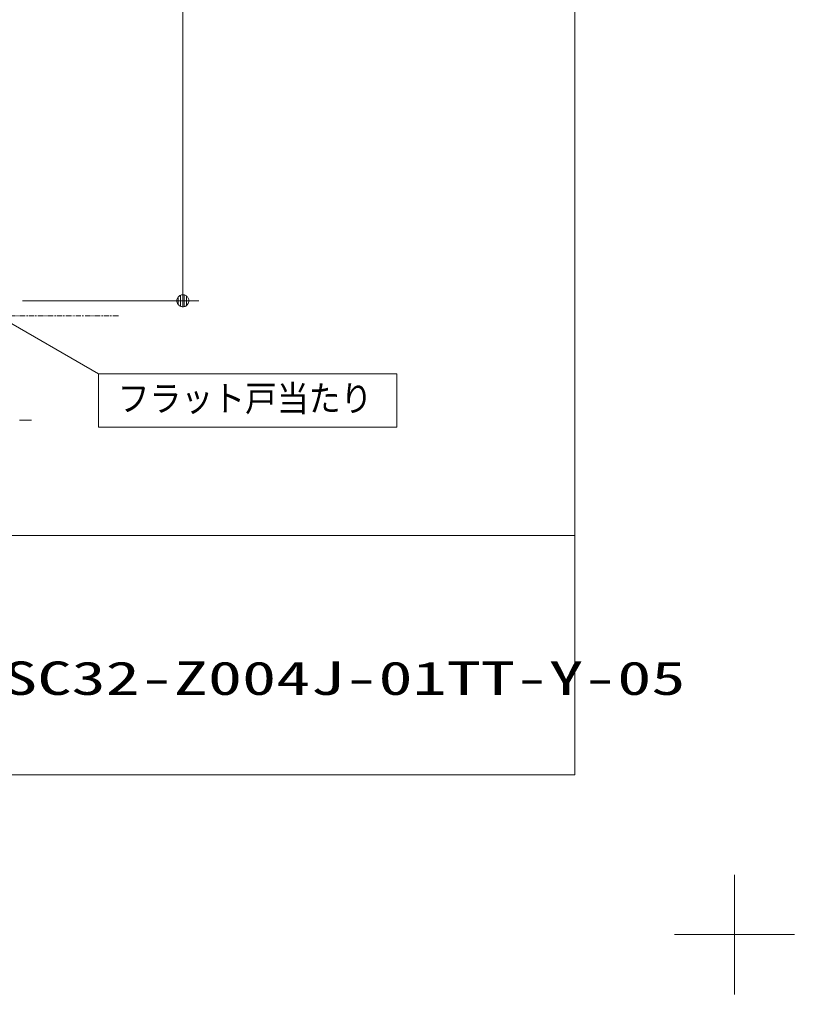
# Model space of a CAD drawing. Units: millimetres, scale not verified. Extents: x -4547 to 4547, y -2284 to 2284.
# Drawn here: x 1138 to 1866, y -2284 to -1368 of the extents above; entities that cross this region are included whole.
import ezdxf
from ezdxf.enums import TextEntityAlignment as Align

# ---------------------------------------------------------------- set-up
doc = ezdxf.new("R2010")
doc.units = ezdxf.units.MM
doc.header["$LTSCALE"] = 20
doc.linetypes.add('DOUBLE_CHAIN1', pattern=[8.8, 5, -1, 0.6, -0.6, 0.6, -1])
for name, color, linetype, lineweight in [('0-0_3一般', 7, 'Continuous', 9), ('0-1_2寸法-2', 7, 'Continuous', 9), ('0-2_0', 7, 'Continuous', 9), ('0-3_2寸法-1', 7, 'Continuous', 9), ('0-4_2寸法-3', 7, 'Continuous', 9), ('0-5_1図面枠', 7, 'Continuous', 9)]:
    doc.layers.add(name, color=color, linetype=linetype, lineweight=lineweight)
doc.styles.add('ＭＳ ゴシック', font='')
doc.styles.get('ＭＳ ゴシック').set_extended_font_data('MS Gothic')

# ---------------------------------------------------------------- blocks, each defined once
blk = doc.blocks.new('グループ-7')
at = {"layer": '0-0_3一般', "linetype": 'DOUBLE_CHAIN1'}
blk.add_line((51432.2, -32920), (32527, -32920), dxfattribs=at)
blk = doc.blocks.new('グループ-15')
at = {"layer": '0-0_3一般'}
blk.add_blockref('グループ-7', (0, 0), dxfattribs=at)
blk = doc.blocks.new('_Dot')
at = {"layer": '0-2_0'}
for p, q in [((-10, 0), (-20, 0)), ((9.78, 2), (-9.78, 2)), ((7.99, 6), (-7.99, 6)), ((9.16, -3.98), (-9.16, -3.98)), ((6, -7.98), (-6, -7.98))]:
    blk.add_line(p, q, dxfattribs=at)
for points in [[(10, 0), (9.92, 1.25), (9.69, 2.49), (9.3, 3.68), (8.76, 4.82), (8.09, 5.88), (7.29, 6.85), (6.37, 7.71), (5.36, 8.44), (4.26, 9.05), (3.09, 9.51), (1.87, 9.82), (0.63, 9.98), (-0.63, 9.98), (-1.87, 9.82), (-3.09, 9.51), (-4.26, 9.05), (-5.36, 8.44), (-6.37, 7.71), (-7.29, 6.85), (-8.09, 5.88), (-8.76, 4.82), (-9.3, 3.68), (-9.69, 2.49), (-9.92, 1.25), (-10, 0), (0, 0)], [(-10, 0), (-9.92, -1.25), (-9.69, -2.49), (-9.3, -3.68), (-8.76, -4.82), (-8.09, -5.88), (-7.29, -6.85), (-6.37, -7.71), (-5.36, -8.44), (-4.26, -9.05), (-3.09, -9.51), (-1.87, -9.82), (-0.63, -9.98), (0.63, -9.98), (1.87, -9.82), (3.09, -9.51), (4.26, -9.05), (5.36, -8.44), (6.37, -7.71), (7.29, -6.85), (8.09, -5.88), (8.76, -4.82), (9.3, -3.68), (9.69, -2.49), (9.92, -1.25), (10, 0), (0, 0)]]:
    blk.add_lwpolyline(points, close=True, dxfattribs=at)
blk = doc.blocks.new('グループ-110')
at = {"layer": '0-5_1図面枠'}
for p, q in [((63000, -43425), (63000, -45675)), ((64125, -44550), (61875, -44550))]:
    blk.add_line(p, q, dxfattribs=at)
blk = doc.blocks.new('グループ-112')
at = {"layer": '0-5_1図面枠'}
blk.add_line((-60000, -37050), (60000, -37050), dxfattribs=at)
blk.add_lwpolyline([(-60000, 41550), (60000, 41550), (60000, -41550), (-60000, -41550)], close=True, dxfattribs=at)
blk = doc.blocks.new('図面枠')
at = {"layer": '0-5_1図面枠'}
for name in ['グループ-110', 'グループ-112']:
    blk.add_blockref(name, (0, 0), dxfattribs=at)

msp = doc.modelspace()

# ---------------------------------------------------------------- linework, layer by layer
at = {"layer": '0-1_2寸法-2'}
msp.add_line((1138.07, -1744.27), (1149.32, -1744.27), dxfattribs=at)
at = {"layer": '0-3_2寸法-1'}
for p, q in [((1291.44, -647.26), (1291.44, -1620.74)), ((1140.81, -1632), (1306.44, -1632))]:
    msp.add_line(p, q, dxfattribs=at)
at = {"layer": '0-4_2寸法-3'}
msp.add_line((1072.91, -1620.15), (1212.23, -1700.59), dxfattribs=at)
msp.add_lwpolyline([(1492.23, -1750.59), (1212.23, -1750.59), (1212.23, -1700.59), (1492.23, -1700.59)], close=True, dxfattribs=at)

# ---------------------------------------------------------------- block references
at = {"layer": '0-0_3一般', "xscale": 0.05, "yscale": 0.05}
msp.add_blockref('グループ-15', (-1340.62, 0), dxfattribs=at)
at = {"layer": '0-3_2寸法-1', "xscale": 0.5627563, "yscale": 0.5627563, "rotation": 270}
msp.add_blockref('_Dot', (1291.44, -1632), dxfattribs=at)
at = {"layer": '0-5_1図面枠', "xscale": 0.05, "yscale": 0.05}
msp.add_blockref('図面枠', (-1340.62, 0), dxfattribs=at)

# ---------------------------------------------------------------- texts
at = {"layer": '0-4_2寸法-3', "style": 'ＭＳ ゴシック', "width": 0.9}
msp.add_text('フラット戸当たり', height=24.34, dxfattribs=at).set_placement((1230.26, -1743.17), align=Align.BOTTOM_LEFT)
at = {"layer": '0-5_1図面枠', "style": 'ＭＳ ゴシック', "width": 1.5}
msp.add_text('ADSC32-Z004J-01TT-Y-05', height=31.38, dxfattribs=at).set_placement((1058.82, -2011.68), align=Align.BOTTOM_LEFT)

doc.saveas('drawing.dxf')
